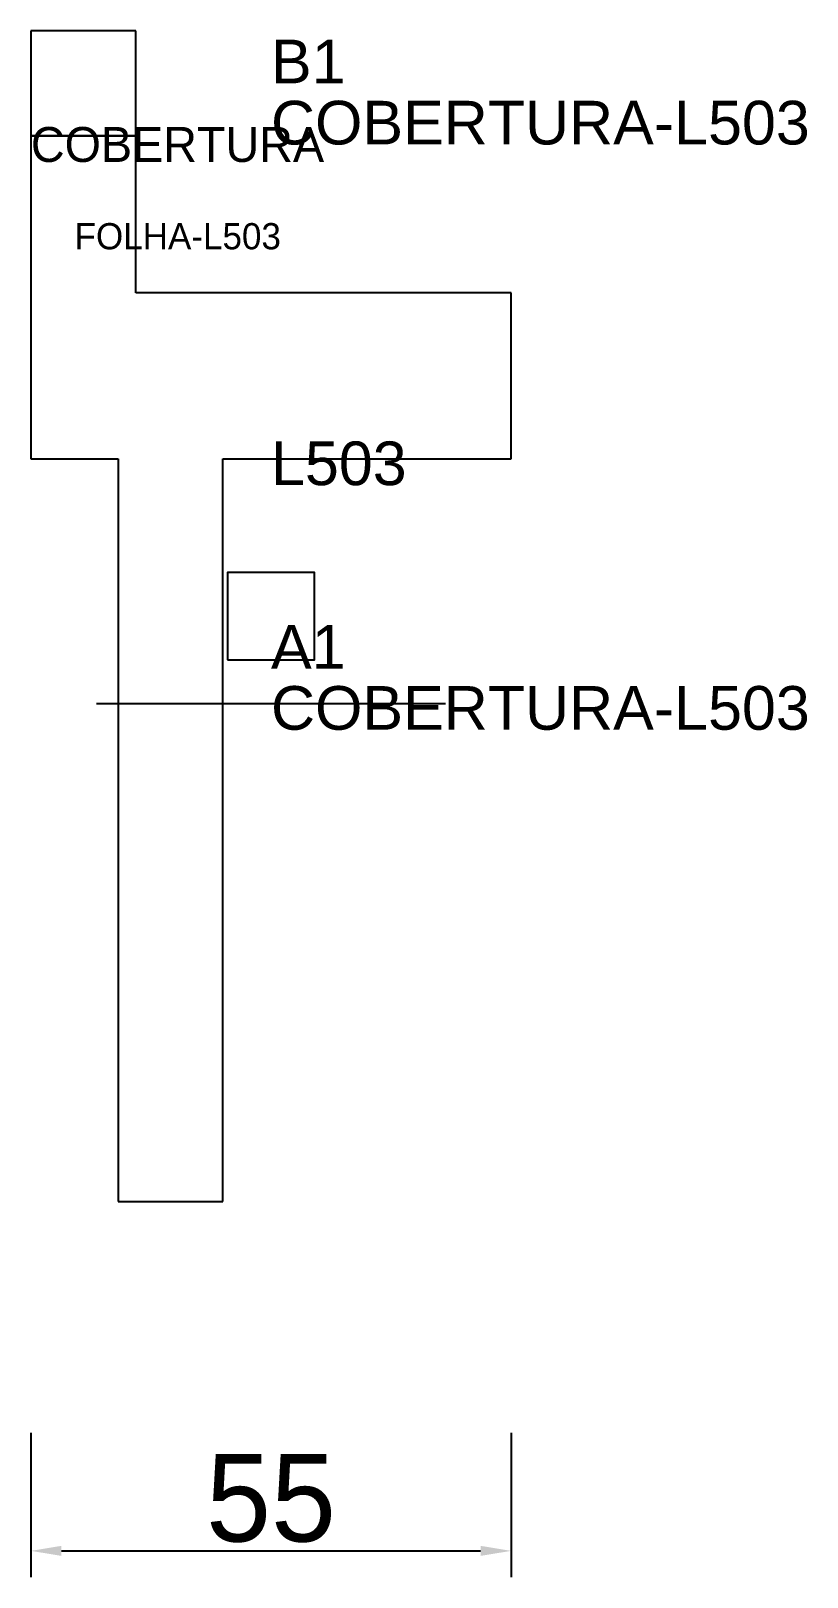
# Model space of a CAD drawing. Header units: metres. Extents: x 222 to 311, y 24 to 202.
import ezdxf

# ---------------------------------------------------------------- set-up
doc = ezdxf.new("R2010")
doc.units = ezdxf.units.M
for name, color, linetype in [('3', 3, 'CONTINUOUS'), ('AUX00', 7, 'CONTINUOUS'), ('COTA', 241, 'CONTINUOUS'), ('FOLHA', 255, 'CONTINUOUS'), ('Hachura', 251, 'CONTINUOUS'), ('NOMENCLATURA', 7, 'CONTINUOUS'), ('Nível', 160, 'CONTINUOUS'), ('Painéis', 200, 'CONTINUOUS'), ('Pilares', 5, 'CONTINUOUS'), ('SARR_2.2x7', 40, 'CONTINUOUS')]:
    doc.layers.add(name, color=color, linetype=linetype)
doc.styles.add('ARIAL', font='Arial.ttf')
doc.styles.add('STR_STANDARD', font='arial.ttf')
doc.dimstyles.new('EZ DXF', dxfattribs={"dimtxt": 10, "dimasz": 3.5, "dimexe": 3, "dimexo": 1.5, "dimgap": 1, "dimtad": 1, "dimdec": 1, "dimdsep": 46, "dimcen": 2.5, "dimazin": 3, "dimtfac": 1, "dimtmove": 0, "dimatfit": 3})

msp = doc.modelspace()

# ---------------------------------------------------------------- hatches: boundary and pattern name
at = {"layer": 'Hachura'}
h = msp.add_hatch(dxfattribs=at)
h.set_pattern_fill('ANSI31', scale=50)
h.paths.add_polyline_path([(222.2, 201.5), (222.2, 152.5), (232.2, 152.5), (232.2, 67.5), (244.2, 67.5), (244.2, 152.5), (277.2, 152.5), (277.2, 171.5), (234.2, 171.5), (234.2, 201.5)])
h = msp.add_hatch(dxfattribs=at)
h.set_pattern_fill('ANSI31', scale=50)
h.paths.add_polyline_path([(222.2, 201.5), (222.2, 152.5), (232.2, 152.5), (232.2, 67.5), (244.2, 67.5), (244.2, 152.5), (277.2, 152.5), (277.2, 171.5), (234.2, 171.5), (234.2, 201.5)])

# ---------------------------------------------------------------- linework, layer by layer
at = {"layer": '3'}
msp.add_lwpolyline([(222.2, 189.5), (234.2, 189.5)], close=True, dxfattribs=at)
msp.add_lwpolyline([(222.2, 189.5), (234.2, 189.5)], close=True, dxfattribs=at)
at = {"layer": 'Painéis', "color": 200}
for p, q in [((222.2, 201.5), (222.2, 152.5)), ((234.2, 201.5), (222.2, 201.5)), ((222.2, 201.5), (222.2, 152.5)), ((234.2, 201.5), (222.2, 201.5)), ((234.2, 171.5), (234.2, 201.5)), ((234.2, 171.5), (234.2, 201.5)), ((277.2, 171.5), (234.2, 171.5)), ((277.2, 171.5), (234.2, 171.5)), ((277.2, 152.5), (277.2, 171.5)), ((277.2, 152.5), (277.2, 171.5)), ((222.2, 152.5), (232.2, 152.5)), ((222.2, 152.5), (232.2, 152.5)), ((232.2, 152.5), (232.2, 67.5)), ((232.2, 152.5), (232.2, 67.5)), ((244.2, 67.5), (244.2, 152.5)), ((244.2, 152.5), (277.2, 152.5)), ((244.2, 67.5), (244.2, 152.5)), ((244.2, 152.5), (277.2, 152.5)), ((232.2, 67.5), (244.2, 67.5)), ((232.2, 67.5), (244.2, 67.5))]:
    msp.add_line(p, q, dxfattribs=at)
at = {"layer": 'Pilares'}
msp.add_lwpolyline([(244.7, 129.5), (254.7, 129.5), (254.7, 139.5), (244.7, 139.5)], close=True, dxfattribs=at)
msp.add_lwpolyline([(244.7, 129.5), (254.7, 129.5), (254.7, 139.5), (244.7, 139.5)], close=True, dxfattribs=at)
at = {"layer": 'SARR_2.2x7'}
msp.add_line((229.7, 124.5), (269.7, 124.5), dxfattribs=at)
msp.add_line((229.7, 124.5), (269.7, 124.5), dxfattribs=at)

# ---------------------------------------------------------------- texts
at = {"layer": '3', "style": 'STR_STANDARD'}
for s, p in [('B1', (249.7, 195.5)), ('B1', (249.7, 195.5)), ('A1', (249.7, 128.5)), ('A1', (249.7, 128.5))]:
    msp.add_text(s, height=5, dxfattribs=at).set_placement(p)
at = {"layer": 'AUX00', "style": 'STR_STANDARD'}
for p in [(249.7, 188.5), (249.7, 188.5), (249.7, 121.5), (249.7, 121.5)]:
    msp.add_text('COBERTURA-L503', height=5, dxfattribs=at).set_placement(p)
at = {"layer": 'FOLHA'}
msp.add_text('FOLHA-L503', height=3, dxfattribs=at).set_placement((227.2, 176.5))
msp.add_text('FOLHA-L503', height=3, dxfattribs=at).set_placement((227.2, 176.5))
at = {"layer": 'NOMENCLATURA', "insert": (249.7, 154.5), "char_height": 5, "attachment_point": 1, "style": 'ARIAL'}
msp.add_mtext('L503', dxfattribs=at)
msp.add_mtext('L503', dxfattribs=at)
at = {"layer": 'Nível'}
msp.add_text('COBERTURA', height=4, dxfattribs=at).set_placement((222.2, 186.5))
msp.add_text('COBERTURA', height=4, dxfattribs=at).set_placement((222.2, 186.5))

# ---------------------------------------------------------------- dimensions: what is measured, and where the dimension line sits
at = {"layer": 'COTA'}
msp.add_linear_dim(base=(222.2, 27.5), p1=(222.2, 42.5), p2=(277.2, 42.5), dimstyle='EZ DXF', dxfattribs=at).render()
msp.add_linear_dim(base=(222.2, 27.5), p1=(222.2, 42.5), p2=(277.2, 42.5), dimstyle='EZ DXF', dxfattribs=at).render()

doc.saveas('drawing.dxf')
